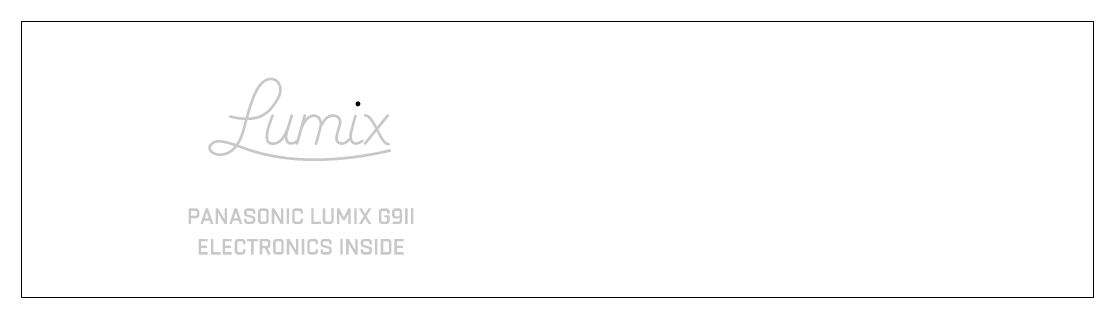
# Paper-space layout 'Layout1' of a CAD drawing. Header units: millimetres. Extents: x 0 to 136, y 0 to 35.
# The model-space entities are those that its viewports show. They can reach past a viewport. Long polylines and large blocks are cut down to what shows.
import ezdxf

# ---------------------------------------------------------------- set-up
doc = ezdxf.new("R2010")
doc.units = ezdxf.units.MM

msp = doc.modelspace()

# ---------------------------------------------------------------- hatches: boundary and pattern name
at = {"true_color": 0x000000, "transparency": 33554687}
h = msp.add_hatch(color=18, dxfattribs=at)
edge = h.paths.add_edge_path(flags=0)
edge.add_spline(control_points=[(27.22, 19.48), (27.84, 20.38), (28.06, 21.47), (28.33, 22.5), (27.76, 22.52), (27.11, 22.6), (26.44, 22.79), (26.35, 22.82), (26.29, 22.92), (26.32, 23.01), (26.35, 23.1), (26.44, 23.15), (26.53, 23.12), (27.21, 22.93), (27.86, 22.85), (28.42, 22.84), (28.88, 24.48), (29.3, 25.72), (29.8, 26.55), (30.62, 27.94), (31.67, 28.11), (32.33, 27.7), (33, 27.29), (33.32, 26.25), (32.67, 25.11), (32.12, 24.17), (31.13, 22.65), (29.17, 22.51), (29.02, 22.5), (28.86, 22.5), (28.68, 22.49), (28.4, 21.44), (28.17, 20.31), (27.56, 19.37), (28.15, 19.15), (28.74, 18.93), (29.23, 18.78), (30.98, 18.26), (36.66, 16.5), (46.7, 18.79), (46.79, 18.81), (46.88, 18.75), (46.9, 18.66), (46.92, 18.57), (46.87, 18.47), (46.77, 18.45), (36.63, 16.14), (30.9, 17.92), (29.13, 18.45), (28.61, 18.61), (27.98, 18.85), (27.35, 19.08), (27.29, 19), (27.23, 18.92), (27.16, 18.85), (26.1, 17.67), (24.64, 17.81), (24.02, 18.33), (23.78, 18.53), (23.66, 18.79), (23.7, 19.05), (23.73, 19.3), (23.9, 19.57), (24.28, 19.8), (24.68, 20.05), (25.33, 20.02), (26.07, 19.83), (26.44, 19.74), (26.83, 19.62), (27.22, 19.48)], knot_values=[0, 0, 0, 0, 1, 1, 1, 2, 2, 2, 3, 3, 3, 4, 4, 4, 5, 5, 5, 6, 6, 6, 7, 7, 7, 8, 8, 8, 9, 9, 9, 10, 10, 10, 11, 11, 11, 12, 12, 12, 13, 13, 13, 14, 14, 14, 15, 15, 15, 16, 16, 16, 17, 17, 17, 18, 18, 18, 19, 19, 19, 20, 20, 20, 21, 21, 21, 22, 22, 22, 23, 23, 23, 23], degree=3, periodic=1)
edge = h.paths.add_edge_path(flags=0)
edge.add_spline(control_points=[(27.01, 19.2), (26.66, 19.31), (26.32, 19.42), (25.99, 19.5), (25.66, 19.58), (25.35, 19.63), (25.08, 19.64), (24.84, 19.64), (24.62, 19.61), (24.46, 19.51), (24.2, 19.35), (24.06, 19.18), (24.04, 19.01), (24.02, 18.85), (24.1, 18.71), (24.24, 18.59), (24.77, 18.15), (26, 18.08), (26.91, 19.08), (26.94, 19.12), (26.97, 19.16), (27.01, 19.2)], knot_values=[0, 0, 0, 0, 1, 1, 1, 2, 2, 2, 3, 3, 3, 4, 4, 4, 5, 5, 5, 6, 6, 6, 7, 7, 7, 7], degree=3, periodic=1)
edge = h.paths.add_edge_path(flags=0)
edge.add_spline(control_points=[(28.78, 22.84), (28.91, 22.84), (29.03, 22.85), (29.15, 22.86), (30.97, 22.98), (31.87, 24.41), (32.37, 25.28), (32.91, 26.22), (32.7, 27.07), (32.15, 27.41), (31.6, 27.75), (30.77, 27.52), (30.09, 26.37), (29.62, 25.58), (29.22, 24.4), (28.78, 22.84)], knot_values=[0, 0, 0, 0, 1, 1, 1, 2, 2, 2, 3, 3, 3, 4, 4, 4, 5, 5, 5, 5], degree=3, periodic=1)
h = msp.add_hatch(color=18, dxfattribs=at)
h.paths.add_polyline_path([(42.68, 24.86), (42.74, 24.86), (42.8, 24.84), (42.86, 24.81), (42.9, 24.77), (42.93, 24.72), (42.96, 24.67), (42.98, 24.61), (42.98, 24.55), (42.98, 24.49), (42.96, 24.43), (42.93, 24.38), (42.9, 24.34), (42.86, 24.3), (42.8, 24.27), (42.74, 24.25), (42.68, 24.24), (42.62, 24.25), (42.56, 24.27), (42.51, 24.3), (42.46, 24.34), (42.43, 24.38), (42.4, 24.43), (42.39, 24.49), (42.38, 24.55), (42.39, 24.61), (42.4, 24.67), (42.43, 24.72), (42.46, 24.77), (42.51, 24.81), (42.56, 24.84), (42.62, 24.86)], flags=0)
edge = h.paths.add_edge_path(flags=0)
edge.add_spline(control_points=[(42.68, 24.52), (42.7, 24.52), (42.72, 24.53), (42.72, 24.55), (42.72, 24.57), (42.7, 24.58), (42.68, 24.58), (42.66, 24.58), (42.64, 24.57), (42.64, 24.55), (42.64, 24.53), (42.66, 24.52), (42.68, 24.52)], knot_values=[0, 0, 0, 0, 1, 1, 1, 2, 2, 2, 3, 3, 3, 4, 4, 4, 4], degree=3, periodic=1)
h = msp.add_hatch(color=18, dxfattribs=at)
edge = h.paths.add_edge_path(flags=0)
edge.add_spline(control_points=[(42.68, 24.69), (42.75, 24.69), (42.81, 24.63), (42.81, 24.55), (42.81, 24.47), (42.75, 24.41), (42.68, 24.41), (42.61, 24.41), (42.55, 24.47), (42.55, 24.55), (42.55, 24.63), (42.61, 24.69), (42.68, 24.69)], knot_values=[0, 0, 0, 0, 1, 1, 1, 2, 2, 2, 3, 3, 3, 4, 4, 4, 4], degree=3, periodic=1)
h = msp.add_hatch(color=18, dxfattribs=at)
edge = h.paths.add_edge_path(flags=0)
edge.add_spline(control_points=[(31.69, 23.11), (31.73, 23.2), (31.82, 23.24), (31.91, 23.21), (32, 23.17), (32.04, 23.07), (32.01, 22.99), (31.5, 21.69), (31.27, 20.82), (31.3, 20.28), (31.31, 20.06), (31.36, 19.9), (31.47, 19.81), (31.58, 19.71), (31.74, 19.68), (31.95, 19.69), (32.49, 19.71), (32.88, 20.05), (33.2, 20.6), (33.56, 21.2), (33.83, 22.05), (34.1, 23.06), (34.13, 23.15), (34.22, 23.2), (34.31, 23.18), (34.4, 23.15), (34.46, 23.06), (34.43, 22.97), (34.09, 21.72), (33.74, 20.7), (33.26, 20.07), (32.91, 19.62), (32.49, 19.36), (31.96, 19.34), (31.58, 19.33), (31.31, 19.43), (31.14, 19.66), (30.99, 19.86), (30.92, 20.19), (30.97, 20.67), (31.03, 21.23), (31.27, 22.03), (31.69, 23.11)], knot_values=[0, 0, 0, 0, 1, 1, 1, 2, 2, 2, 3, 3, 3, 4, 4, 4, 5, 5, 5, 6, 6, 6, 7, 7, 7, 8, 8, 8, 9, 9, 9, 10, 10, 10, 11, 11, 11, 12, 12, 12, 13, 13, 13, 14, 14, 14, 14], degree=3, periodic=1)
h = msp.add_hatch(color=18, dxfattribs=at)
edge = h.paths.add_edge_path(flags=0)
edge.add_spline(control_points=[(34.12, 23.1), (34.14, 23.19), (34.24, 23.24), (34.33, 23.22), (34.42, 23.19), (34.47, 23.09), (34.45, 23), (34.17, 22.05), (33.93, 21.3), (33.87, 21.1), (33.77, 20.77), (33.73, 20.48), (33.75, 20.25), (33.77, 20.05), (33.83, 19.9), (33.93, 19.8), (34.03, 19.72), (34.15, 19.69), (34.3, 19.72), (34.48, 19.75), (34.69, 19.85), (34.91, 20.03), (34.98, 20.09), (35.09, 20.08), (35.15, 20.01), (35.21, 19.94), (35.2, 19.83), (35.12, 19.77), (34.54, 19.28), (34.01, 19.27), (33.7, 19.55), (33.41, 19.81), (33.29, 20.39), (33.54, 21.2), (33.61, 21.4), (33.84, 22.15), (34.12, 23.1)], knot_values=[0, 0, 0, 0, 1, 1, 1, 2, 2, 2, 3, 3, 3, 4, 4, 4, 5, 5, 5, 6, 6, 6, 7, 7, 7, 8, 8, 8, 9, 9, 9, 10, 10, 10, 11, 11, 11, 12, 12, 12, 12], degree=3, periodic=1)
h = msp.add_hatch(color=18, dxfattribs=at)
edge = h.paths.add_edge_path(flags=0)
edge.add_spline(control_points=[(35.78, 23.12), (35.81, 23.21), (35.9, 23.26), (35.99, 23.23), (36.09, 23.2), (36.14, 23.11), (36.11, 23.01), (35.89, 22.29), (35.35, 20.24), (35.12, 19.47), (35.09, 19.38), (34.99, 19.33), (34.9, 19.36), (34.81, 19.38), (34.76, 19.48), (34.79, 19.57), (35.02, 20.34), (35.56, 22.39), (35.78, 23.12)], knot_values=[0, 0, 0, 0, 1, 1, 1, 2, 2, 2, 3, 3, 3, 4, 4, 4, 5, 5, 5, 6, 6, 6, 6], degree=3, periodic=1)
h = msp.add_hatch(color=18, dxfattribs=at)
edge = h.paths.add_edge_path(flags=0)
edge.add_spline(control_points=[(35.65, 21.39), (35.61, 21.3), (35.51, 21.26), (35.42, 21.29), (35.34, 21.33), (35.3, 21.43), (35.33, 21.52), (35.57, 22.09), (35.85, 22.54), (36.16, 22.83), (36.5, 23.15), (36.89, 23.29), (37.32, 23.21), (37.74, 23.12), (37.97, 22.8), (38.08, 22.46), (38.18, 22.14), (38.17, 21.82), (38.15, 21.73), (37.96, 21.03), (37.74, 20.17), (37.53, 19.46), (37.5, 19.37), (37.4, 19.32), (37.31, 19.35), (37.22, 19.38), (37.17, 19.47), (37.2, 19.56), (37.42, 20.27), (37.63, 21.12), (37.82, 21.81), (37.83, 21.88), (37.83, 22.12), (37.75, 22.36), (37.68, 22.58), (37.54, 22.82), (37.25, 22.87), (36.93, 22.94), (36.65, 22.82), (36.4, 22.58), (36.11, 22.32), (35.87, 21.9), (35.65, 21.39)], knot_values=[0, 0, 0, 0, 1, 1, 1, 2, 2, 2, 3, 3, 3, 4, 4, 4, 5, 5, 5, 6, 6, 6, 7, 7, 7, 8, 8, 8, 9, 9, 9, 10, 10, 10, 11, 11, 11, 12, 12, 12, 13, 13, 13, 14, 14, 14, 14], degree=3, periodic=1)
h = msp.add_hatch(color=18, dxfattribs=at)
edge = h.paths.add_edge_path(flags=0)
edge.add_spline(control_points=[(38.15, 21.65), (38.11, 21.57), (38.01, 21.53), (37.92, 21.57), (37.84, 21.6), (37.8, 21.71), (37.84, 21.79), (38.32, 22.87), (39.05, 23.38), (39.79, 23.21), (40.11, 23.14), (40.32, 22.99), (40.44, 22.81), (40.56, 22.63), (40.6, 22.41), (40.58, 22.16), (40.56, 21.88), (40.47, 21.55), (40.37, 21.22), (40.26, 20.85), (40.13, 20.48), (40.14, 20.18), (40.14, 20.06), (40.16, 19.96), (40.22, 19.87), (40.29, 19.79), (40.39, 19.73), (40.55, 19.69), (40.69, 19.66), (40.84, 19.7), (40.98, 19.78), (41.24, 19.92), (41.48, 20.16), (41.63, 20.34), (41.69, 20.41), (41.8, 20.42), (41.87, 20.36), (41.95, 20.3), (41.96, 20.19), (41.89, 20.12), (41.71, 19.91), (41.44, 19.64), (41.15, 19.48), (40.92, 19.36), (40.69, 19.3), (40.47, 19.36), (40.22, 19.42), (40.06, 19.53), (39.95, 19.67), (39.84, 19.81), (39.8, 19.98), (39.79, 20.18), (39.79, 20.51), (39.92, 20.92), (40.04, 21.32), (40.13, 21.62), (40.22, 21.92), (40.24, 22.19), (40.25, 22.35), (40.23, 22.5), (40.15, 22.62), (40.07, 22.74), (39.93, 22.83), (39.71, 22.88), (39.1, 23.02), (38.55, 22.54), (38.15, 21.65)], knot_values=[0, 0, 0, 0, 1, 1, 1, 2, 2, 2, 3, 3, 3, 4, 4, 4, 5, 5, 5, 6, 6, 6, 7, 7, 7, 8, 8, 8, 9, 9, 9, 10, 10, 10, 11, 11, 11, 12, 12, 12, 13, 13, 13, 14, 14, 14, 15, 15, 15, 16, 16, 16, 17, 17, 17, 18, 18, 18, 19, 19, 19, 20, 20, 20, 21, 21, 21, 22, 22, 22, 22], degree=3, periodic=1)
h = msp.add_hatch(color=18, dxfattribs=at)
edge = h.paths.add_edge_path(flags=0)
edge.add_spline(control_points=[(42.2, 23.08), (42.22, 23.18), (42.32, 23.23), (42.41, 23.21), (42.5, 23.18), (42.55, 23.09), (42.53, 23), (42.23, 21.9), (42.11, 21.41), (42.02, 21.04), (41.93, 20.7), (41.91, 20.42), (41.95, 20.19), (41.98, 20.01), (42.05, 19.86), (42.16, 19.78), (42.26, 19.7), (42.39, 19.68), (42.54, 19.7), (42.72, 19.74), (42.92, 19.83), (43.13, 19.99), (43.2, 20.05), (43.31, 20.04), (43.37, 19.97), (43.42, 19.89), (43.41, 19.78), (43.34, 19.72), (42.79, 19.3), (42.27, 19.26), (41.95, 19.51), (41.64, 19.75), (41.48, 20.29), (41.68, 21.12), (41.78, 21.5), (41.9, 21.98), (42.2, 23.08)], knot_values=[0, 0, 0, 0, 1, 1, 1, 2, 2, 2, 3, 3, 3, 4, 4, 4, 5, 5, 5, 6, 6, 6, 7, 7, 7, 8, 8, 8, 9, 9, 9, 10, 10, 10, 11, 11, 11, 12, 12, 12, 12], degree=3, periodic=1)
h = msp.add_hatch(color=18, dxfattribs=at)
edge = h.paths.add_edge_path(flags=0)
edge.add_spline(control_points=[(43.71, 19.41), (43.65, 19.34), (43.54, 19.33), (43.47, 19.39), (43.39, 19.45), (43.38, 19.56), (43.45, 19.63), (43.86, 20.12), (45.94, 22.71), (46.34, 23.17), (46.4, 23.24), (46.51, 23.25), (46.58, 23.19), (46.65, 23.13), (46.66, 23.02), (46.6, 22.95), (46.2, 22.49), (44.12, 19.9), (43.71, 19.41)], knot_values=[0, 0, 0, 0, 1, 1, 1, 2, 2, 2, 3, 3, 3, 4, 4, 4, 5, 5, 5, 6, 6, 6, 6], degree=3, periodic=1)
h = msp.add_hatch(color=18, dxfattribs=at)
edge = h.paths.add_edge_path(flags=0)
edge.add_spline(control_points=[(43.59, 22.93), (43.5, 22.93), (43.43, 23.01), (43.43, 23.11), (43.44, 23.2), (43.52, 23.28), (43.61, 23.27), (43.89, 23.25), (44.15, 23.08), (44.39, 22.8), (44.71, 22.43), (45, 21.87), (45.28, 21.32), (45.55, 20.79), (45.81, 20.27), (46.09, 19.93), (46.25, 19.75), (46.4, 19.63), (46.57, 19.63), (46.66, 19.63), (46.74, 19.56), (46.74, 19.46), (46.74, 19.37), (46.67, 19.29), (46.57, 19.29), (46.31, 19.28), (46.06, 19.44), (45.83, 19.71), (45.54, 20.06), (45.26, 20.61), (44.98, 21.16), (44.71, 21.69), (44.43, 22.22), (44.13, 22.57), (43.96, 22.77), (43.79, 22.91), (43.59, 22.93)], knot_values=[0, 0, 0, 0, 1, 1, 1, 2, 2, 2, 3, 3, 3, 4, 4, 4, 5, 5, 5, 6, 6, 6, 7, 7, 7, 8, 8, 8, 9, 9, 9, 10, 10, 10, 11, 11, 11, 12, 12, 12, 12], degree=3, periodic=1)
h = msp.add_hatch(color=18, dxfattribs=at)
edge = h.paths.add_edge_path(flags=0)
edge.add_spline(control_points=[(21.21, 11.3), (21.21, 11.3), (22.15, 11.3), (22.15, 11.3), (22.21, 11.3), (22.26, 11.29), (22.31, 11.27), (22.36, 11.25), (22.41, 11.22), (22.44, 11.18), (22.48, 11.15), (22.51, 11.1), (22.53, 11.05), (22.55, 11), (22.56, 10.95), (22.56, 10.9), (22.56, 10.9), (22.56, 10.45), (22.56, 10.45), (22.56, 10.4), (22.55, 10.34), (22.53, 10.29), (22.51, 10.25), (22.48, 10.2), (22.44, 10.17), (22.41, 10.13), (22.36, 10.1), (22.31, 10.08), (22.26, 10.06), (22.21, 10.05), (22.15, 10.05), (22.15, 10.05), (21.52, 10.05), (21.52, 10.05), (21.52, 10.05), (21.52, 9.33), (21.52, 9.33), (21.52, 9.33), (21.21, 9.33), (21.21, 9.33), (21.21, 9.33), (21.21, 11.3), (21.21, 11.3)], knot_values=[0, 0, 0, 0, 1, 1, 1, 2, 2, 2, 3, 3, 3, 4, 4, 4, 5, 5, 5, 6, 6, 6, 7, 7, 7, 8, 8, 8, 9, 9, 9, 10, 10, 10, 11, 11, 11, 12, 12, 12, 13, 13, 13, 14, 14, 14, 14], degree=3, periodic=1)
edge = h.paths.add_edge_path(flags=0)
edge.add_spline(control_points=[(21.52, 10.99), (21.52, 10.99), (21.52, 10.36), (21.52, 10.36), (21.52, 10.36), (22.11, 10.36), (22.11, 10.36), (22.15, 10.36), (22.18, 10.37), (22.21, 10.4), (22.24, 10.42), (22.25, 10.46), (22.25, 10.5), (22.25, 10.5), (22.25, 10.85), (22.25, 10.85), (22.25, 10.89), (22.24, 10.92), (22.21, 10.95), (22.18, 10.98), (22.15, 10.99), (22.11, 10.99), (22.11, 10.99), (21.52, 10.99), (21.52, 10.99)], knot_values=[0, 0, 0, 0, 1, 1, 1, 2, 2, 2, 3, 3, 3, 4, 4, 4, 5, 5, 5, 6, 6, 6, 7, 7, 7, 8, 8, 8, 8], degree=3, periodic=1)
h = msp.add_hatch(color=18, dxfattribs=at)
h.paths.add_polyline_path([(23.36, 11.3), (23.68, 11.3), (24.34, 9.33), (24.01, 9.33), (23.88, 9.74), (23.17, 9.74), (23.03, 9.33), (22.7, 9.33)], flags=0)
h.paths.add_polyline_path([(23.27, 10.05), (23.77, 10.05), (23.52, 10.82)], flags=0)
for points in [[(24.62, 9.33), (24.62, 11.3), (24.95, 11.3), (25.78, 9.9), (25.78, 11.3), (26.09, 11.3), (26.09, 9.33), (25.76, 9.33), (24.93, 10.73), (24.93, 9.33)], [(31.75, 9.33), (31.75, 11.3), (32.09, 11.3), (32.91, 9.9), (32.91, 11.3), (33.22, 11.3), (33.22, 9.33), (32.89, 9.33), (32.06, 10.73), (32.06, 9.33)], [(33.65, 9.33), (33.65, 11.3), (33.96, 11.3), (33.96, 9.33)], [(36.77, 9.33), (36.77, 11.3), (37.08, 11.3), (37.08, 9.64), (37.98, 9.64), (37.98, 9.33)], [(40.01, 11.3), (40.34, 11.3), (40.89, 10.19), (41.45, 11.3), (41.78, 11.3), (41.78, 9.33), (41.47, 9.33), (41.47, 10.65), (41.05, 9.81), (40.74, 9.81), (40.32, 10.65), (40.32, 9.33), (40.01, 9.33)], [(42.21, 9.33), (42.21, 11.3), (42.52, 11.3), (42.52, 9.33)], [(42.81, 9.33), (43.42, 10.31), (42.81, 11.3), (43.18, 11.3), (43.6, 10.6), (44.03, 11.3), (44.39, 11.3), (43.78, 10.31), (44.39, 9.33), (44.03, 9.33), (43.6, 10.03), (43.18, 9.33)], [(48.67, 9.33), (48.67, 11.3), (48.98, 11.3), (48.98, 9.33)], [(49.42, 9.33), (49.42, 11.3), (49.73, 11.3), (49.73, 9.33)], [(23.63, 7.42), (23.63, 7.11), (22.79, 7.11), (22.79, 6.59), (23.55, 6.59), (23.55, 6.28), (22.79, 6.28), (22.79, 5.76), (23.63, 5.76), (23.63, 5.45), (22.48, 5.45), (22.48, 7.42)], [(24.05, 5.45), (24.05, 7.42), (24.36, 7.42), (24.36, 5.76), (25.26, 5.76), (25.26, 5.45)], [(26.68, 7.42), (26.68, 7.11), (25.83, 7.11), (25.83, 6.59), (26.59, 6.59), (26.59, 6.28), (25.83, 6.28), (25.83, 5.76), (26.68, 5.76), (26.68, 5.45), (25.52, 5.45), (25.52, 7.42)], [(29.99, 7.42), (29.99, 7.11), (29.45, 7.11), (29.45, 5.45), (29.14, 5.45), (29.14, 7.11), (28.6, 7.11), (28.6, 7.42)], [(33.66, 5.45), (33.66, 7.42), (34, 7.42), (34.82, 6.02), (34.82, 7.42), (35.13, 7.42), (35.13, 5.45), (34.8, 5.45), (33.97, 6.85), (33.97, 5.45)], [(35.56, 5.45), (35.56, 7.42), (35.87, 7.42), (35.87, 5.45)], [(40.45, 5.45), (40.45, 7.42), (40.76, 7.42), (40.76, 5.45)], [(41.19, 5.45), (41.19, 7.42), (41.52, 7.42), (42.35, 6.02), (42.35, 7.42), (42.66, 7.42), (42.66, 5.45), (42.32, 5.45), (41.5, 6.85), (41.5, 5.45)], [(44.84, 5.45), (44.84, 7.42), (45.15, 7.42), (45.15, 5.45)], [(48.48, 7.42), (48.48, 7.11), (47.63, 7.11), (47.63, 6.59), (48.39, 6.59), (48.39, 6.28), (47.63, 6.28), (47.63, 5.76), (48.48, 5.76), (48.48, 5.45), (47.32, 5.45), (47.32, 7.42)]]:
    msp.add_hatch(color=18, dxfattribs=at).paths.add_polyline_path(points, flags=0)
h = msp.add_hatch(color=18, dxfattribs=at)
h.paths.add_polyline_path([(27.03, 11.3), (27.35, 11.3), (28.01, 9.33), (27.68, 9.33), (27.55, 9.74), (26.83, 9.74), (26.7, 9.33), (26.37, 9.33)], flags=0)
h.paths.add_polyline_path([(26.94, 10.05), (27.44, 10.05), (27.19, 10.82)], flags=0)
h = msp.add_hatch(color=18, dxfattribs=at)
edge = h.paths.add_edge_path(flags=0)
edge.add_spline(control_points=[(28.25, 10.62), (28.25, 10.62), (28.25, 10.9), (28.25, 10.9), (28.25, 10.95), (28.26, 11), (28.28, 11.05), (28.3, 11.1), (28.33, 11.15), (28.37, 11.18), (28.41, 11.22), (28.45, 11.25), (28.5, 11.27), (28.55, 11.29), (28.6, 11.3), (28.66, 11.3), (28.66, 11.3), (29.26, 11.3), (29.26, 11.3), (29.31, 11.3), (29.37, 11.29), (29.41, 11.27), (29.46, 11.25), (29.51, 11.22), (29.54, 11.18), (29.58, 11.15), (29.61, 11.1), (29.63, 11.05), (29.65, 11), (29.66, 10.95), (29.66, 10.9), (29.66, 10.9), (29.66, 10.62), (29.66, 10.62), (29.66, 10.62), (29.35, 10.62), (29.35, 10.62), (29.35, 10.62), (29.35, 10.85), (29.35, 10.85), (29.35, 10.89), (29.34, 10.92), (29.31, 10.95), (29.28, 10.98), (29.25, 10.99), (29.21, 10.99), (29.21, 10.99), (28.7, 10.99), (28.7, 10.99), (28.66, 10.99), (28.63, 10.98), (28.6, 10.95), (28.57, 10.92), (28.56, 10.89), (28.56, 10.85), (28.56, 10.85), (28.56, 10.64), (28.56, 10.64), (28.56, 10.6), (28.58, 10.58), (28.62, 10.56), (28.62, 10.56), (29.41, 10.34), (29.41, 10.34), (29.48, 10.32), (29.54, 10.28), (29.59, 10.22), (29.64, 10.15), (29.66, 10.08), (29.66, 10), (29.66, 10), (29.66, 9.73), (29.66, 9.73), (29.66, 9.68), (29.65, 9.62), (29.63, 9.57), (29.61, 9.53), (29.58, 9.48), (29.54, 9.45), (29.51, 9.41), (29.46, 9.38), (29.41, 9.36), (29.37, 9.34), (29.31, 9.33), (29.26, 9.33), (29.26, 9.33), (28.66, 9.33), (28.66, 9.33), (28.6, 9.33), (28.55, 9.34), (28.5, 9.36), (28.45, 9.38), (28.41, 9.41), (28.37, 9.45), (28.33, 9.48), (28.3, 9.53), (28.28, 9.57), (28.26, 9.62), (28.25, 9.68), (28.25, 9.73), (28.25, 9.73), (28.25, 10), (28.25, 10), (28.25, 10), (28.56, 10), (28.56, 10), (28.56, 10), (28.56, 9.78), (28.56, 9.78), (28.56, 9.74), (28.57, 9.7), (28.6, 9.68), (28.63, 9.65), (28.66, 9.64), (28.7, 9.64), (28.7, 9.64), (29.21, 9.64), (29.21, 9.64), (29.25, 9.64), (29.28, 9.65), (29.31, 9.68), (29.34, 9.7), (29.35, 9.74), (29.35, 9.78), (29.35, 9.78), (29.35, 9.98), (29.35, 9.98), (29.35, 10.02), (29.33, 10.05), (29.29, 10.07), (29.29, 10.07), (28.5, 10.29), (28.5, 10.29), (28.43, 10.31), (28.37, 10.35), (28.32, 10.41), (28.27, 10.47), (28.25, 10.55), (28.25, 10.62)], knot_values=[0, 0, 0, 0, 1, 1, 1, 2, 2, 2, 3, 3, 3, 4, 4, 4, 5, 5, 5, 6, 6, 6, 7, 7, 7, 8, 8, 8, 9, 9, 9, 10, 10, 10, 11, 11, 11, 12, 12, 12, 13, 13, 13, 14, 14, 14, 15, 15, 15, 16, 16, 16, 17, 17, 17, 18, 18, 18, 19, 19, 19, 20, 20, 20, 21, 21, 21, 22, 22, 22, 23, 23, 23, 24, 24, 24, 25, 25, 25, 26, 26, 26, 27, 27, 27, 28, 28, 28, 29, 29, 29, 30, 30, 30, 31, 31, 31, 32, 32, 32, 33, 33, 33, 34, 34, 34, 35, 35, 35, 36, 36, 36, 37, 37, 37, 38, 38, 38, 39, 39, 39, 40, 40, 40, 41, 41, 41, 42, 42, 42, 43, 43, 43, 44, 44, 44, 45, 45, 45, 46, 46, 46, 46], degree=3, periodic=1)
h = msp.add_hatch(color=18, dxfattribs=at)
edge = h.paths.add_edge_path(flags=0)
edge.add_spline(control_points=[(30.01, 10.9), (30.01, 10.95), (30.03, 11), (30.05, 11.05), (30.07, 11.1), (30.1, 11.15), (30.13, 11.18), (30.17, 11.22), (30.21, 11.25), (30.26, 11.27), (30.31, 11.29), (30.36, 11.3), (30.42, 11.3), (30.42, 11.3), (30.96, 11.3), (30.96, 11.3), (31.02, 11.3), (31.07, 11.29), (31.12, 11.27), (31.17, 11.25), (31.22, 11.22), (31.25, 11.18), (31.29, 11.15), (31.32, 11.1), (31.34, 11.05), (31.36, 11), (31.37, 10.95), (31.37, 10.9), (31.37, 10.9), (31.37, 9.73), (31.37, 9.73), (31.37, 9.68), (31.36, 9.62), (31.34, 9.57), (31.32, 9.53), (31.29, 9.48), (31.25, 9.45), (31.22, 9.41), (31.17, 9.38), (31.12, 9.36), (31.07, 9.34), (31.02, 9.33), (30.96, 9.33), (30.96, 9.33), (30.42, 9.33), (30.42, 9.33), (30.36, 9.33), (30.31, 9.34), (30.26, 9.36), (30.21, 9.38), (30.17, 9.41), (30.13, 9.45), (30.1, 9.48), (30.07, 9.53), (30.05, 9.57), (30.03, 9.62), (30.01, 9.68), (30.01, 9.73), (30.01, 9.73), (30.01, 10.9), (30.01, 10.9)], knot_values=[0, 0, 0, 0, 1, 1, 1, 2, 2, 2, 3, 3, 3, 4, 4, 4, 5, 5, 5, 6, 6, 6, 7, 7, 7, 8, 8, 8, 9, 9, 9, 10, 10, 10, 11, 11, 11, 12, 12, 12, 13, 13, 13, 14, 14, 14, 15, 15, 15, 16, 16, 16, 17, 17, 17, 18, 18, 18, 19, 19, 19, 20, 20, 20, 20], degree=3, periodic=1)
edge = h.paths.add_edge_path(flags=0)
edge.add_spline(control_points=[(30.47, 9.64), (30.47, 9.64), (30.92, 9.64), (30.92, 9.64), (30.96, 9.64), (30.99, 9.65), (31.02, 9.68), (31.05, 9.7), (31.06, 9.74), (31.06, 9.78), (31.06, 9.78), (31.06, 10.85), (31.06, 10.85), (31.06, 10.89), (31.05, 10.92), (31.02, 10.95), (30.99, 10.98), (30.96, 10.99), (30.92, 10.99), (30.92, 10.99), (30.47, 10.99), (30.47, 10.99), (30.43, 10.99), (30.39, 10.98), (30.37, 10.95), (30.34, 10.92), (30.33, 10.89), (30.33, 10.85), (30.33, 10.85), (30.33, 9.78), (30.33, 9.78), (30.33, 9.74), (30.34, 9.7), (30.37, 9.68), (30.39, 9.65), (30.43, 9.64), (30.47, 9.64)], knot_values=[0, 0, 0, 0, 1, 1, 1, 2, 2, 2, 3, 3, 3, 4, 4, 4, 5, 5, 5, 6, 6, 6, 7, 7, 7, 8, 8, 8, 9, 9, 9, 10, 10, 10, 11, 11, 11, 12, 12, 12, 12], degree=3, periodic=1)
h = msp.add_hatch(color=18, dxfattribs=at)
edge = h.paths.add_edge_path(flags=0)
edge.add_spline(control_points=[(34.36, 9.73), (34.36, 9.73), (34.36, 10.9), (34.36, 10.9), (34.36, 10.95), (34.37, 11), (34.39, 11.05), (34.41, 11.1), (34.44, 11.15), (34.48, 11.18), (34.51, 11.22), (34.56, 11.25), (34.61, 11.27), (34.66, 11.29), (34.71, 11.3), (34.76, 11.3), (34.76, 11.3), (35.31, 11.3), (35.31, 11.3), (35.36, 11.3), (35.42, 11.29), (35.47, 11.27), (35.52, 11.25), (35.56, 11.22), (35.6, 11.18), (35.63, 11.15), (35.66, 11.1), (35.68, 11.05), (35.7, 11), (35.71, 10.95), (35.71, 10.9), (35.71, 10.9), (35.71, 10.62), (35.71, 10.62), (35.71, 10.62), (35.4, 10.62), (35.4, 10.62), (35.4, 10.62), (35.4, 10.85), (35.4, 10.85), (35.4, 10.89), (35.39, 10.92), (35.36, 10.95), (35.33, 10.98), (35.3, 10.99), (35.26, 10.99), (35.26, 10.99), (34.81, 10.99), (34.81, 10.99), (34.77, 10.99), (34.74, 10.98), (34.71, 10.95), (34.68, 10.92), (34.67, 10.89), (34.67, 10.85), (34.67, 10.85), (34.67, 9.78), (34.67, 9.78), (34.67, 9.74), (34.68, 9.7), (34.71, 9.68), (34.74, 9.65), (34.77, 9.64), (34.81, 9.64), (34.81, 9.64), (35.26, 9.64), (35.26, 9.64), (35.3, 9.64), (35.33, 9.65), (35.36, 9.68), (35.39, 9.7), (35.4, 9.74), (35.4, 9.78), (35.4, 9.78), (35.4, 10), (35.4, 10), (35.4, 10), (35.71, 10), (35.71, 10), (35.71, 10), (35.71, 9.73), (35.71, 9.73), (35.71, 9.68), (35.7, 9.62), (35.68, 9.57), (35.66, 9.53), (35.63, 9.48), (35.6, 9.45), (35.56, 9.41), (35.52, 9.38), (35.47, 9.36), (35.42, 9.34), (35.36, 9.33), (35.31, 9.33), (35.31, 9.33), (34.76, 9.33), (34.76, 9.33), (34.71, 9.33), (34.66, 9.34), (34.61, 9.36), (34.56, 9.38), (34.51, 9.41), (34.48, 9.45), (34.44, 9.48), (34.41, 9.53), (34.39, 9.57), (34.37, 9.62), (34.36, 9.68), (34.36, 9.73)], knot_values=[0, 0, 0, 0, 1, 1, 1, 2, 2, 2, 3, 3, 3, 4, 4, 4, 5, 5, 5, 6, 6, 6, 7, 7, 7, 8, 8, 8, 9, 9, 9, 10, 10, 10, 11, 11, 11, 12, 12, 12, 13, 13, 13, 14, 14, 14, 15, 15, 15, 16, 16, 16, 17, 17, 17, 18, 18, 18, 19, 19, 19, 20, 20, 20, 21, 21, 21, 22, 22, 22, 23, 23, 23, 24, 24, 24, 25, 25, 25, 26, 26, 26, 27, 27, 27, 28, 28, 28, 29, 29, 29, 30, 30, 30, 31, 31, 31, 32, 32, 32, 33, 33, 33, 34, 34, 34, 35, 35, 35, 36, 36, 36, 36], degree=3, periodic=1)
h = msp.add_hatch(color=18, dxfattribs=at)
edge = h.paths.add_edge_path(flags=0)
edge.add_spline(control_points=[(38.54, 11.3), (38.54, 11.3), (38.54, 9.78), (38.54, 9.78), (38.54, 9.74), (38.55, 9.7), (38.58, 9.68), (38.61, 9.65), (38.64, 9.64), (38.68, 9.64), (38.68, 9.64), (39.16, 9.64), (39.16, 9.64), (39.2, 9.64), (39.23, 9.65), (39.26, 9.68), (39.29, 9.7), (39.3, 9.74), (39.3, 9.78), (39.3, 9.78), (39.3, 11.3), (39.3, 11.3), (39.3, 11.3), (39.61, 11.3), (39.61, 11.3), (39.61, 11.3), (39.61, 9.73), (39.61, 9.73), (39.61, 9.68), (39.6, 9.62), (39.58, 9.57), (39.56, 9.53), (39.53, 9.48), (39.49, 9.45), (39.46, 9.41), (39.41, 9.38), (39.36, 9.36), (39.31, 9.34), (39.26, 9.33), (39.2, 9.33), (39.2, 9.33), (38.63, 9.33), (38.63, 9.33), (38.58, 9.33), (38.52, 9.34), (38.48, 9.36), (38.43, 9.38), (38.38, 9.41), (38.35, 9.45), (38.31, 9.48), (38.28, 9.53), (38.26, 9.57), (38.24, 9.62), (38.23, 9.68), (38.23, 9.73), (38.23, 9.73), (38.23, 11.3), (38.23, 11.3), (38.23, 11.3), (38.54, 11.3), (38.54, 11.3)], knot_values=[0, 0, 0, 0, 1, 1, 1, 2, 2, 2, 3, 3, 3, 4, 4, 4, 5, 5, 5, 6, 6, 6, 7, 7, 7, 8, 8, 8, 9, 9, 9, 10, 10, 10, 11, 11, 11, 12, 12, 12, 13, 13, 13, 14, 14, 14, 15, 15, 15, 16, 16, 16, 17, 17, 17, 18, 18, 18, 19, 19, 19, 20, 20, 20, 20], degree=3, periodic=1)
h = msp.add_hatch(color=18, dxfattribs=at)
edge = h.paths.add_edge_path(flags=0)
edge.add_spline(control_points=[(45.35, 9.73), (45.35, 9.73), (45.35, 10.9), (45.35, 10.9), (45.35, 10.95), (45.36, 11), (45.38, 11.05), (45.4, 11.1), (45.43, 11.15), (45.47, 11.18), (45.5, 11.22), (45.55, 11.25), (45.6, 11.27), (45.65, 11.29), (45.7, 11.3), (45.75, 11.3), (45.75, 11.3), (46.3, 11.3), (46.3, 11.3), (46.35, 11.3), (46.41, 11.29), (46.46, 11.27), (46.51, 11.25), (46.55, 11.22), (46.59, 11.18), (46.62, 11.15), (46.65, 11.1), (46.67, 11.05), (46.69, 11), (46.7, 10.95), (46.7, 10.9), (46.7, 10.9), (46.7, 10.62), (46.7, 10.62), (46.7, 10.62), (46.39, 10.62), (46.39, 10.62), (46.39, 10.62), (46.39, 10.85), (46.39, 10.85), (46.39, 10.89), (46.38, 10.92), (46.35, 10.95), (46.32, 10.98), (46.29, 10.99), (46.25, 10.99), (46.25, 10.99), (45.8, 10.99), (45.8, 10.99), (45.76, 10.99), (45.73, 10.98), (45.7, 10.95), (45.67, 10.92), (45.66, 10.89), (45.66, 10.85), (45.66, 10.85), (45.66, 9.78), (45.66, 9.78), (45.66, 9.74), (45.67, 9.7), (45.7, 9.68), (45.73, 9.65), (45.76, 9.64), (45.8, 9.64), (45.8, 9.64), (46.25, 9.64), (46.25, 9.64), (46.29, 9.64), (46.32, 9.65), (46.35, 9.68), (46.38, 9.7), (46.39, 9.74), (46.39, 9.78), (46.39, 9.78), (46.39, 10.15), (46.39, 10.15), (46.39, 10.15), (46.04, 10.15), (46.04, 10.15), (46.04, 10.15), (46.04, 10.41), (46.04, 10.41), (46.04, 10.41), (46.7, 10.41), (46.7, 10.41), (46.7, 10.41), (46.7, 9.73), (46.7, 9.73), (46.7, 9.68), (46.69, 9.62), (46.67, 9.57), (46.65, 9.53), (46.62, 9.48), (46.59, 9.45), (46.55, 9.41), (46.51, 9.38), (46.46, 9.36), (46.41, 9.34), (46.35, 9.33), (46.3, 9.33), (46.3, 9.33), (45.75, 9.33), (45.75, 9.33), (45.7, 9.33), (45.65, 9.34), (45.6, 9.36), (45.55, 9.38), (45.5, 9.41), (45.47, 9.45), (45.43, 9.48), (45.4, 9.53), (45.38, 9.57), (45.36, 9.62), (45.35, 9.68), (45.35, 9.73)], knot_values=[0, 0, 0, 0, 1, 1, 1, 2, 2, 2, 3, 3, 3, 4, 4, 4, 5, 5, 5, 6, 6, 6, 7, 7, 7, 8, 8, 8, 9, 9, 9, 10, 10, 10, 11, 11, 11, 12, 12, 12, 13, 13, 13, 14, 14, 14, 15, 15, 15, 16, 16, 16, 17, 17, 17, 18, 18, 18, 19, 19, 19, 20, 20, 20, 21, 21, 21, 22, 22, 22, 23, 23, 23, 24, 24, 24, 25, 25, 25, 26, 26, 26, 27, 27, 27, 28, 28, 28, 29, 29, 29, 30, 30, 30, 31, 31, 31, 32, 32, 32, 33, 33, 33, 34, 34, 34, 35, 35, 35, 36, 36, 36, 37, 37, 37, 38, 38, 38, 38], degree=3, periodic=1)
h = msp.add_hatch(color=18, dxfattribs=at)
edge = h.paths.add_edge_path(flags=0)
edge.add_spline(control_points=[(47.02, 10.9), (47.02, 10.95), (47.03, 11), (47.05, 11.05), (47.07, 11.1), (47.1, 11.15), (47.14, 11.18), (47.17, 11.22), (47.22, 11.25), (47.26, 11.27), (47.31, 11.29), (47.37, 11.3), (47.42, 11.3), (47.42, 11.3), (47.88, 11.3), (47.88, 11.3), (47.94, 11.3), (47.99, 11.29), (48.04, 11.27), (48.09, 11.25), (48.13, 11.22), (48.17, 11.18), (48.21, 11.15), (48.23, 11.1), (48.25, 11.05), (48.28, 11), (48.29, 10.95), (48.29, 10.9), (48.29, 10.9), (48.29, 9.73), (48.29, 9.73), (48.29, 9.68), (48.28, 9.62), (48.25, 9.57), (48.23, 9.53), (48.21, 9.48), (48.17, 9.45), (48.13, 9.41), (48.09, 9.38), (48.04, 9.36), (47.99, 9.34), (47.94, 9.33), (47.88, 9.33), (47.88, 9.33), (47.07, 9.33), (47.07, 9.33), (47.07, 9.33), (47.07, 9.64), (47.07, 9.64), (47.07, 9.64), (47.83, 9.64), (47.83, 9.64), (47.87, 9.64), (47.91, 9.65), (47.93, 9.68), (47.96, 9.7), (47.98, 9.74), (47.98, 9.78), (47.98, 9.78), (47.98, 10.18), (47.98, 10.18), (47.94, 10.13), (47.89, 10.09), (47.84, 10.06), (47.78, 10.03), (47.72, 10.02), (47.65, 10.02), (47.65, 10.02), (47.42, 10.02), (47.42, 10.02), (47.37, 10.02), (47.31, 10.03), (47.26, 10.05), (47.22, 10.07), (47.17, 10.1), (47.14, 10.14), (47.1, 10.17), (47.07, 10.22), (47.05, 10.27), (47.03, 10.31), (47.02, 10.37), (47.02, 10.42), (47.02, 10.42), (47.02, 10.9), (47.02, 10.9)], knot_values=[0, 0, 0, 0, 1, 1, 1, 2, 2, 2, 3, 3, 3, 4, 4, 4, 5, 5, 5, 6, 6, 6, 7, 7, 7, 8, 8, 8, 9, 9, 9, 10, 10, 10, 11, 11, 11, 12, 12, 12, 13, 13, 13, 14, 14, 14, 15, 15, 15, 16, 16, 16, 17, 17, 17, 18, 18, 18, 19, 19, 19, 20, 20, 20, 21, 21, 21, 22, 22, 22, 23, 23, 23, 24, 24, 24, 25, 25, 25, 26, 26, 26, 27, 27, 27, 28, 28, 28, 28], degree=3, periodic=1)
edge = h.paths.add_edge_path(flags=0)
edge.add_spline(control_points=[(47.47, 10.3), (47.47, 10.3), (47.83, 10.3), (47.83, 10.3), (47.87, 10.3), (47.91, 10.31), (47.93, 10.34), (47.96, 10.37), (47.98, 10.4), (47.98, 10.44), (47.98, 10.44), (47.98, 10.85), (47.98, 10.85), (47.98, 10.89), (47.96, 10.92), (47.93, 10.95), (47.91, 10.98), (47.87, 10.99), (47.83, 10.99), (47.83, 10.99), (47.47, 10.99), (47.47, 10.99), (47.43, 10.99), (47.39, 10.98), (47.37, 10.95), (47.34, 10.92), (47.33, 10.89), (47.33, 10.85), (47.33, 10.85), (47.33, 10.44), (47.33, 10.44), (47.33, 10.4), (47.34, 10.37), (47.37, 10.34), (47.39, 10.31), (47.43, 10.3), (47.47, 10.3)], knot_values=[0, 0, 0, 0, 1, 1, 1, 2, 2, 2, 3, 3, 3, 4, 4, 4, 5, 5, 5, 6, 6, 6, 7, 7, 7, 8, 8, 8, 9, 9, 9, 10, 10, 10, 11, 11, 11, 12, 12, 12, 12], degree=3, periodic=1)
h = msp.add_hatch(color=18, dxfattribs=at)
edge = h.paths.add_edge_path(flags=0)
edge.add_spline(control_points=[(27.06, 5.85), (27.06, 5.85), (27.06, 7.01), (27.06, 7.01), (27.06, 7.07), (27.07, 7.12), (27.1, 7.17), (27.12, 7.22), (27.15, 7.27), (27.18, 7.3), (27.22, 7.34), (27.26, 7.37), (27.31, 7.39), (27.36, 7.41), (27.41, 7.42), (27.47, 7.42), (27.47, 7.42), (28.01, 7.42), (28.01, 7.42), (28.07, 7.42), (28.12, 7.41), (28.17, 7.39), (28.22, 7.37), (28.26, 7.34), (28.3, 7.3), (28.34, 7.27), (28.37, 7.22), (28.39, 7.17), (28.41, 7.12), (28.42, 7.07), (28.42, 7.01), (28.42, 7.01), (28.42, 6.74), (28.42, 6.74), (28.42, 6.74), (28.11, 6.74), (28.11, 6.74), (28.11, 6.74), (28.11, 6.97), (28.11, 6.97), (28.11, 7.01), (28.09, 7.04), (28.07, 7.07), (28.04, 7.1), (28.01, 7.11), (27.97, 7.11), (27.97, 7.11), (27.52, 7.11), (27.52, 7.11), (27.48, 7.11), (27.44, 7.1), (27.42, 7.07), (27.39, 7.04), (27.37, 7.01), (27.37, 6.97), (27.37, 6.97), (27.37, 5.9), (27.37, 5.9), (27.37, 5.86), (27.39, 5.82), (27.42, 5.8), (27.44, 5.77), (27.48, 5.76), (27.52, 5.76), (27.52, 5.76), (27.97, 5.76), (27.97, 5.76), (28.01, 5.76), (28.04, 5.77), (28.07, 5.8), (28.09, 5.82), (28.11, 5.86), (28.11, 5.9), (28.11, 5.9), (28.11, 6.12), (28.11, 6.12), (28.11, 6.12), (28.42, 6.12), (28.42, 6.12), (28.42, 6.12), (28.42, 5.85), (28.42, 5.85), (28.42, 5.8), (28.41, 5.74), (28.39, 5.69), (28.37, 5.64), (28.34, 5.6), (28.3, 5.57), (28.26, 5.53), (28.22, 5.5), (28.17, 5.48), (28.12, 5.46), (28.07, 5.45), (28.01, 5.45), (28.01, 5.45), (27.47, 5.45), (27.47, 5.45), (27.41, 5.45), (27.36, 5.46), (27.31, 5.48), (27.26, 5.5), (27.22, 5.53), (27.18, 5.57), (27.15, 5.6), (27.12, 5.64), (27.1, 5.69), (27.07, 5.74), (27.06, 5.8), (27.06, 5.85)], knot_values=[0, 0, 0, 0, 1, 1, 1, 2, 2, 2, 3, 3, 3, 4, 4, 4, 5, 5, 5, 6, 6, 6, 7, 7, 7, 8, 8, 8, 9, 9, 9, 10, 10, 10, 11, 11, 11, 12, 12, 12, 13, 13, 13, 14, 14, 14, 15, 15, 15, 16, 16, 16, 17, 17, 17, 18, 18, 18, 19, 19, 19, 20, 20, 20, 21, 21, 21, 22, 22, 22, 23, 23, 23, 24, 24, 24, 25, 25, 25, 26, 26, 26, 27, 27, 27, 28, 28, 28, 29, 29, 29, 30, 30, 30, 31, 31, 31, 32, 32, 32, 33, 33, 33, 34, 34, 34, 35, 35, 35, 36, 36, 36, 36], degree=3, periodic=1)
h = msp.add_hatch(color=18, dxfattribs=at)
edge = h.paths.add_edge_path(flags=0)
edge.add_spline(control_points=[(31.18, 7.42), (31.23, 7.42), (31.29, 7.41), (31.33, 7.39), (31.38, 7.37), (31.43, 7.34), (31.46, 7.3), (31.5, 7.26), (31.53, 7.22), (31.55, 7.17), (31.57, 7.12), (31.58, 7.07), (31.58, 7.01), (31.58, 7.01), (31.58, 6.63), (31.58, 6.63), (31.58, 6.53), (31.55, 6.44), (31.49, 6.37), (31.42, 6.29), (31.35, 6.25), (31.25, 6.23), (31.25, 6.23), (31.63, 5.45), (31.63, 5.45), (31.63, 5.45), (31.28, 5.45), (31.28, 5.45), (31.28, 5.45), (30.91, 6.22), (30.91, 6.22), (30.91, 6.22), (30.54, 6.22), (30.54, 6.22), (30.54, 6.22), (30.54, 5.45), (30.54, 5.45), (30.54, 5.45), (30.23, 5.45), (30.23, 5.45), (30.23, 5.45), (30.23, 7.42), (30.23, 7.42), (30.23, 7.42), (31.18, 7.42), (31.18, 7.42)], knot_values=[0, 0, 0, 0, 1, 1, 1, 2, 2, 2, 3, 3, 3, 4, 4, 4, 5, 5, 5, 6, 6, 6, 7, 7, 7, 8, 8, 8, 9, 9, 9, 10, 10, 10, 11, 11, 11, 12, 12, 12, 13, 13, 13, 14, 14, 14, 15, 15, 15, 15], degree=3, periodic=1)
edge = h.paths.add_edge_path(flags=0)
edge.add_spline(control_points=[(30.54, 6.53), (30.54, 6.53), (31.13, 6.53), (31.13, 6.53), (31.17, 6.53), (31.2, 6.55), (31.23, 6.57), (31.26, 6.6), (31.27, 6.63), (31.27, 6.67), (31.27, 6.67), (31.27, 6.97), (31.27, 6.97), (31.27, 7.01), (31.26, 7.04), (31.23, 7.07), (31.2, 7.1), (31.17, 7.11), (31.13, 7.11), (31.13, 7.11), (30.54, 7.11), (30.54, 7.11), (30.54, 7.11), (30.54, 6.53), (30.54, 6.53)], knot_values=[0, 0, 0, 0, 1, 1, 1, 2, 2, 2, 3, 3, 3, 4, 4, 4, 5, 5, 5, 6, 6, 6, 7, 7, 7, 8, 8, 8, 8], degree=3, periodic=1)
h = msp.add_hatch(color=18, dxfattribs=at)
edge = h.paths.add_edge_path(flags=0)
edge.add_spline(control_points=[(31.92, 7.01), (31.92, 7.07), (31.93, 7.12), (31.96, 7.17), (31.98, 7.22), (32.01, 7.27), (32.04, 7.3), (32.08, 7.34), (32.12, 7.37), (32.17, 7.39), (32.22, 7.41), (32.27, 7.42), (32.33, 7.42), (32.33, 7.42), (32.87, 7.42), (32.87, 7.42), (32.93, 7.42), (32.98, 7.41), (33.03, 7.39), (33.08, 7.37), (33.12, 7.34), (33.16, 7.3), (33.2, 7.27), (33.23, 7.22), (33.25, 7.17), (33.27, 7.12), (33.28, 7.07), (33.28, 7.01), (33.28, 7.01), (33.28, 5.85), (33.28, 5.85), (33.28, 5.8), (33.27, 5.74), (33.25, 5.69), (33.23, 5.64), (33.2, 5.6), (33.16, 5.57), (33.12, 5.53), (33.08, 5.5), (33.03, 5.48), (32.98, 5.46), (32.93, 5.45), (32.87, 5.45), (32.87, 5.45), (32.33, 5.45), (32.33, 5.45), (32.27, 5.45), (32.22, 5.46), (32.17, 5.48), (32.12, 5.5), (32.08, 5.53), (32.04, 5.57), (32.01, 5.6), (31.98, 5.64), (31.96, 5.69), (31.93, 5.74), (31.92, 5.8), (31.92, 5.85), (31.92, 5.85), (31.92, 7.01), (31.92, 7.01)], knot_values=[0, 0, 0, 0, 1, 1, 1, 2, 2, 2, 3, 3, 3, 4, 4, 4, 5, 5, 5, 6, 6, 6, 7, 7, 7, 8, 8, 8, 9, 9, 9, 10, 10, 10, 11, 11, 11, 12, 12, 12, 13, 13, 13, 14, 14, 14, 15, 15, 15, 16, 16, 16, 17, 17, 17, 18, 18, 18, 19, 19, 19, 20, 20, 20, 20], degree=3, periodic=1)
edge = h.paths.add_edge_path(flags=0)
edge.add_spline(control_points=[(32.38, 5.76), (32.38, 5.76), (32.83, 5.76), (32.83, 5.76), (32.87, 5.76), (32.9, 5.77), (32.93, 5.8), (32.95, 5.82), (32.97, 5.86), (32.97, 5.9), (32.97, 5.9), (32.97, 6.97), (32.97, 6.97), (32.97, 7.01), (32.95, 7.04), (32.93, 7.07), (32.9, 7.1), (32.87, 7.11), (32.83, 7.11), (32.83, 7.11), (32.38, 7.11), (32.38, 7.11), (32.34, 7.11), (32.3, 7.1), (32.28, 7.07), (32.25, 7.04), (32.23, 7.01), (32.23, 6.97), (32.23, 6.97), (32.23, 5.9), (32.23, 5.9), (32.23, 5.86), (32.25, 5.82), (32.28, 5.8), (32.3, 5.77), (32.34, 5.76), (32.38, 5.76)], knot_values=[0, 0, 0, 0, 1, 1, 1, 2, 2, 2, 3, 3, 3, 4, 4, 4, 5, 5, 5, 6, 6, 6, 7, 7, 7, 8, 8, 8, 9, 9, 9, 10, 10, 10, 11, 11, 11, 12, 12, 12, 12], degree=3, periodic=1)
h = msp.add_hatch(color=18, dxfattribs=at)
edge = h.paths.add_edge_path(flags=0)
edge.add_spline(control_points=[(36.27, 5.85), (36.27, 5.85), (36.27, 7.01), (36.27, 7.01), (36.27, 7.07), (36.28, 7.12), (36.3, 7.17), (36.32, 7.22), (36.35, 7.27), (36.39, 7.3), (36.42, 7.34), (36.47, 7.37), (36.52, 7.39), (36.56, 7.41), (36.62, 7.42), (36.67, 7.42), (36.67, 7.42), (37.22, 7.42), (37.22, 7.42), (37.27, 7.42), (37.33, 7.41), (37.38, 7.39), (37.42, 7.37), (37.47, 7.34), (37.5, 7.3), (37.54, 7.27), (37.57, 7.22), (37.59, 7.17), (37.61, 7.12), (37.62, 7.07), (37.62, 7.01), (37.62, 7.01), (37.62, 6.74), (37.62, 6.74), (37.62, 6.74), (37.31, 6.74), (37.31, 6.74), (37.31, 6.74), (37.31, 6.97), (37.31, 6.97), (37.31, 7.01), (37.3, 7.04), (37.27, 7.07), (37.24, 7.1), (37.21, 7.11), (37.17, 7.11), (37.17, 7.11), (36.72, 7.11), (36.72, 7.11), (36.68, 7.11), (36.65, 7.1), (36.62, 7.07), (36.59, 7.04), (36.58, 7.01), (36.58, 6.97), (36.58, 6.97), (36.58, 5.9), (36.58, 5.9), (36.58, 5.86), (36.59, 5.82), (36.62, 5.8), (36.65, 5.77), (36.68, 5.76), (36.72, 5.76), (36.72, 5.76), (37.17, 5.76), (37.17, 5.76), (37.21, 5.76), (37.24, 5.77), (37.27, 5.8), (37.3, 5.82), (37.31, 5.86), (37.31, 5.9), (37.31, 5.9), (37.31, 6.12), (37.31, 6.12), (37.31, 6.12), (37.62, 6.12), (37.62, 6.12), (37.62, 6.12), (37.62, 5.85), (37.62, 5.85), (37.62, 5.8), (37.61, 5.74), (37.59, 5.69), (37.57, 5.64), (37.54, 5.6), (37.5, 5.57), (37.47, 5.53), (37.42, 5.5), (37.38, 5.48), (37.33, 5.46), (37.27, 5.45), (37.22, 5.45), (37.22, 5.45), (36.67, 5.45), (36.67, 5.45), (36.62, 5.45), (36.56, 5.46), (36.52, 5.48), (36.47, 5.5), (36.42, 5.53), (36.39, 5.57), (36.35, 5.6), (36.32, 5.64), (36.3, 5.69), (36.28, 5.74), (36.27, 5.8), (36.27, 5.85)], knot_values=[0, 0, 0, 0, 1, 1, 1, 2, 2, 2, 3, 3, 3, 4, 4, 4, 5, 5, 5, 6, 6, 6, 7, 7, 7, 8, 8, 8, 9, 9, 9, 10, 10, 10, 11, 11, 11, 12, 12, 12, 13, 13, 13, 14, 14, 14, 15, 15, 15, 16, 16, 16, 17, 17, 17, 18, 18, 18, 19, 19, 19, 20, 20, 20, 21, 21, 21, 22, 22, 22, 23, 23, 23, 24, 24, 24, 25, 25, 25, 26, 26, 26, 27, 27, 27, 28, 28, 28, 29, 29, 29, 30, 30, 30, 31, 31, 31, 32, 32, 32, 33, 33, 33, 34, 34, 34, 35, 35, 35, 36, 36, 36, 36], degree=3, periodic=1)
h = msp.add_hatch(color=18, dxfattribs=at)
edge = h.paths.add_edge_path(flags=0)
edge.add_spline(control_points=[(37.94, 6.74), (37.94, 6.74), (37.94, 7.01), (37.94, 7.01), (37.94, 7.07), (37.95, 7.12), (37.97, 7.17), (37.99, 7.22), (38.02, 7.27), (38.06, 7.3), (38.09, 7.34), (38.14, 7.37), (38.19, 7.39), (38.24, 7.41), (38.29, 7.42), (38.34, 7.42), (38.34, 7.42), (38.94, 7.42), (38.94, 7.42), (39, 7.42), (39.05, 7.41), (39.1, 7.39), (39.15, 7.37), (39.2, 7.34), (39.23, 7.3), (39.27, 7.27), (39.3, 7.22), (39.32, 7.17), (39.34, 7.12), (39.35, 7.07), (39.35, 7.01), (39.35, 7.01), (39.35, 6.74), (39.35, 6.74), (39.35, 6.74), (39.04, 6.74), (39.04, 6.74), (39.04, 6.74), (39.04, 6.97), (39.04, 6.97), (39.04, 7.01), (39.03, 7.04), (39, 7.07), (38.97, 7.1), (38.94, 7.11), (38.9, 7.11), (38.9, 7.11), (38.39, 7.11), (38.39, 7.11), (38.35, 7.11), (38.32, 7.1), (38.29, 7.07), (38.26, 7.04), (38.25, 7.01), (38.25, 6.97), (38.25, 6.97), (38.25, 6.76), (38.25, 6.76), (38.25, 6.72), (38.27, 6.69), (38.31, 6.68), (38.31, 6.68), (39.1, 6.46), (39.1, 6.46), (39.17, 6.44), (39.23, 6.4), (39.28, 6.34), (39.33, 6.27), (39.35, 6.2), (39.35, 6.12), (39.35, 6.12), (39.35, 5.85), (39.35, 5.85), (39.35, 5.8), (39.34, 5.74), (39.32, 5.69), (39.3, 5.64), (39.27, 5.6), (39.23, 5.57), (39.2, 5.53), (39.15, 5.5), (39.1, 5.48), (39.05, 5.46), (39, 5.45), (38.94, 5.45), (38.94, 5.45), (38.34, 5.45), (38.34, 5.45), (38.29, 5.45), (38.24, 5.46), (38.19, 5.48), (38.14, 5.5), (38.09, 5.53), (38.06, 5.57), (38.02, 5.6), (37.99, 5.64), (37.97, 5.69), (37.95, 5.74), (37.94, 5.8), (37.94, 5.85), (37.94, 5.85), (37.94, 6.12), (37.94, 6.12), (37.94, 6.12), (38.25, 6.12), (38.25, 6.12), (38.25, 6.12), (38.25, 5.9), (38.25, 5.9), (38.25, 5.86), (38.26, 5.82), (38.29, 5.8), (38.32, 5.77), (38.35, 5.76), (38.39, 5.76), (38.39, 5.76), (38.9, 5.76), (38.9, 5.76), (38.94, 5.76), (38.97, 5.77), (39, 5.8), (39.03, 5.82), (39.04, 5.86), (39.04, 5.9), (39.04, 5.9), (39.04, 6.1), (39.04, 6.1), (39.04, 6.14), (39.02, 6.17), (38.98, 6.18), (38.98, 6.18), (38.19, 6.4), (38.19, 6.4), (38.12, 6.43), (38.06, 6.47), (38.01, 6.53), (37.96, 6.59), (37.94, 6.66), (37.94, 6.74)], knot_values=[0, 0, 0, 0, 1, 1, 1, 2, 2, 2, 3, 3, 3, 4, 4, 4, 5, 5, 5, 6, 6, 6, 7, 7, 7, 8, 8, 8, 9, 9, 9, 10, 10, 10, 11, 11, 11, 12, 12, 12, 13, 13, 13, 14, 14, 14, 15, 15, 15, 16, 16, 16, 17, 17, 17, 18, 18, 18, 19, 19, 19, 20, 20, 20, 21, 21, 21, 22, 22, 22, 23, 23, 23, 24, 24, 24, 25, 25, 25, 26, 26, 26, 27, 27, 27, 28, 28, 28, 29, 29, 29, 30, 30, 30, 31, 31, 31, 32, 32, 32, 33, 33, 33, 34, 34, 34, 35, 35, 35, 36, 36, 36, 37, 37, 37, 38, 38, 38, 39, 39, 39, 40, 40, 40, 41, 41, 41, 42, 42, 42, 43, 43, 43, 44, 44, 44, 45, 45, 45, 46, 46, 46, 46], degree=3, periodic=1)
h = msp.add_hatch(color=18, dxfattribs=at)
edge = h.paths.add_edge_path(flags=0)
edge.add_spline(control_points=[(43.04, 6.74), (43.04, 6.74), (43.04, 7.01), (43.04, 7.01), (43.04, 7.07), (43.05, 7.12), (43.07, 7.17), (43.09, 7.22), (43.12, 7.27), (43.16, 7.3), (43.19, 7.34), (43.24, 7.37), (43.29, 7.39), (43.34, 7.41), (43.39, 7.42), (43.44, 7.42), (43.44, 7.42), (44.04, 7.42), (44.04, 7.42), (44.1, 7.42), (44.15, 7.41), (44.2, 7.39), (44.25, 7.37), (44.3, 7.34), (44.33, 7.3), (44.37, 7.27), (44.4, 7.22), (44.42, 7.17), (44.44, 7.12), (44.45, 7.07), (44.45, 7.01), (44.45, 7.01), (44.45, 6.74), (44.45, 6.74), (44.45, 6.74), (44.14, 6.74), (44.14, 6.74), (44.14, 6.74), (44.14, 6.97), (44.14, 6.97), (44.14, 7.01), (44.12, 7.04), (44.1, 7.07), (44.07, 7.1), (44.04, 7.11), (44, 7.11), (44, 7.11), (43.49, 7.11), (43.49, 7.11), (43.45, 7.11), (43.42, 7.1), (43.39, 7.07), (43.36, 7.04), (43.35, 7.01), (43.35, 6.97), (43.35, 6.97), (43.35, 6.76), (43.35, 6.76), (43.35, 6.72), (43.37, 6.69), (43.41, 6.68), (43.41, 6.68), (44.19, 6.46), (44.19, 6.46), (44.27, 6.44), (44.33, 6.4), (44.38, 6.34), (44.43, 6.27), (44.45, 6.2), (44.45, 6.12), (44.45, 6.12), (44.45, 5.85), (44.45, 5.85), (44.45, 5.8), (44.44, 5.74), (44.42, 5.69), (44.4, 5.64), (44.37, 5.6), (44.33, 5.57), (44.3, 5.53), (44.25, 5.5), (44.2, 5.48), (44.15, 5.46), (44.1, 5.45), (44.04, 5.45), (44.04, 5.45), (43.44, 5.45), (43.44, 5.45), (43.39, 5.45), (43.34, 5.46), (43.29, 5.48), (43.24, 5.5), (43.19, 5.53), (43.16, 5.57), (43.12, 5.6), (43.09, 5.64), (43.07, 5.69), (43.05, 5.74), (43.04, 5.8), (43.04, 5.85), (43.04, 5.85), (43.04, 6.12), (43.04, 6.12), (43.04, 6.12), (43.35, 6.12), (43.35, 6.12), (43.35, 6.12), (43.35, 5.9), (43.35, 5.9), (43.35, 5.86), (43.36, 5.82), (43.39, 5.8), (43.42, 5.77), (43.45, 5.76), (43.49, 5.76), (43.49, 5.76), (44, 5.76), (44, 5.76), (44.04, 5.76), (44.07, 5.77), (44.1, 5.8), (44.12, 5.82), (44.14, 5.86), (44.14, 5.9), (44.14, 5.9), (44.14, 6.1), (44.14, 6.1), (44.14, 6.14), (44.12, 6.17), (44.08, 6.18), (44.08, 6.18), (43.29, 6.4), (43.29, 6.4), (43.22, 6.43), (43.16, 6.47), (43.11, 6.53), (43.06, 6.59), (43.04, 6.66), (43.04, 6.74)], knot_values=[0, 0, 0, 0, 1, 1, 1, 2, 2, 2, 3, 3, 3, 4, 4, 4, 5, 5, 5, 6, 6, 6, 7, 7, 7, 8, 8, 8, 9, 9, 9, 10, 10, 10, 11, 11, 11, 12, 12, 12, 13, 13, 13, 14, 14, 14, 15, 15, 15, 16, 16, 16, 17, 17, 17, 18, 18, 18, 19, 19, 19, 20, 20, 20, 21, 21, 21, 22, 22, 22, 23, 23, 23, 24, 24, 24, 25, 25, 25, 26, 26, 26, 27, 27, 27, 28, 28, 28, 29, 29, 29, 30, 30, 30, 31, 31, 31, 32, 32, 32, 33, 33, 33, 34, 34, 34, 35, 35, 35, 36, 36, 36, 37, 37, 37, 38, 38, 38, 39, 39, 39, 40, 40, 40, 41, 41, 41, 42, 42, 42, 43, 43, 43, 44, 44, 44, 45, 45, 45, 46, 46, 46, 46], degree=3, periodic=1)
h = msp.add_hatch(color=18, dxfattribs=at)
edge = h.paths.add_edge_path(flags=0)
edge.add_spline(control_points=[(46.53, 7.42), (46.59, 7.42), (46.64, 7.41), (46.69, 7.39), (46.74, 7.37), (46.78, 7.34), (46.82, 7.3), (46.85, 7.26), (46.88, 7.22), (46.9, 7.17), (46.92, 7.12), (46.94, 7.07), (46.94, 7.01), (46.94, 7.01), (46.94, 5.85), (46.94, 5.85), (46.94, 5.8), (46.92, 5.74), (46.9, 5.69), (46.88, 5.64), (46.85, 5.6), (46.82, 5.57), (46.78, 5.53), (46.74, 5.5), (46.69, 5.48), (46.64, 5.46), (46.59, 5.45), (46.53, 5.45), (46.53, 5.45), (45.58, 5.45), (45.58, 5.45), (45.58, 5.45), (45.58, 7.42), (45.58, 7.42), (45.58, 7.42), (46.53, 7.42), (46.53, 7.42)], knot_values=[0, 0, 0, 0, 1, 1, 1, 2, 2, 2, 3, 3, 3, 4, 4, 4, 5, 5, 5, 6, 6, 6, 7, 7, 7, 8, 8, 8, 9, 9, 9, 10, 10, 10, 11, 11, 11, 12, 12, 12, 12], degree=3, periodic=1)
edge = h.paths.add_edge_path(flags=0)
edge.add_spline(control_points=[(45.89, 5.76), (45.89, 5.76), (46.48, 5.76), (46.48, 5.76), (46.52, 5.76), (46.56, 5.77), (46.58, 5.8), (46.61, 5.82), (46.62, 5.86), (46.62, 5.9), (46.62, 5.9), (46.62, 6.97), (46.62, 6.97), (46.62, 7.01), (46.61, 7.04), (46.58, 7.07), (46.56, 7.1), (46.52, 7.11), (46.48, 7.11), (46.48, 7.11), (45.89, 7.11), (45.89, 7.11), (45.89, 7.11), (45.89, 5.76), (45.89, 5.76)], knot_values=[0, 0, 0, 0, 1, 1, 1, 2, 2, 2, 3, 3, 3, 4, 4, 4, 5, 5, 5, 6, 6, 6, 7, 7, 7, 8, 8, 8, 8], degree=3, periodic=1)

psp = doc.layouts.get("Layout1")

# ---------------------------------------------------------------- viewports
at = {"layer": '0'}
psp.add_viewport(center=(68, 17.5), size=(136, 35), view_center_point=(68, 17.5), view_height=35, dxfattribs=at)

doc.saveas('drawing.dxf')
